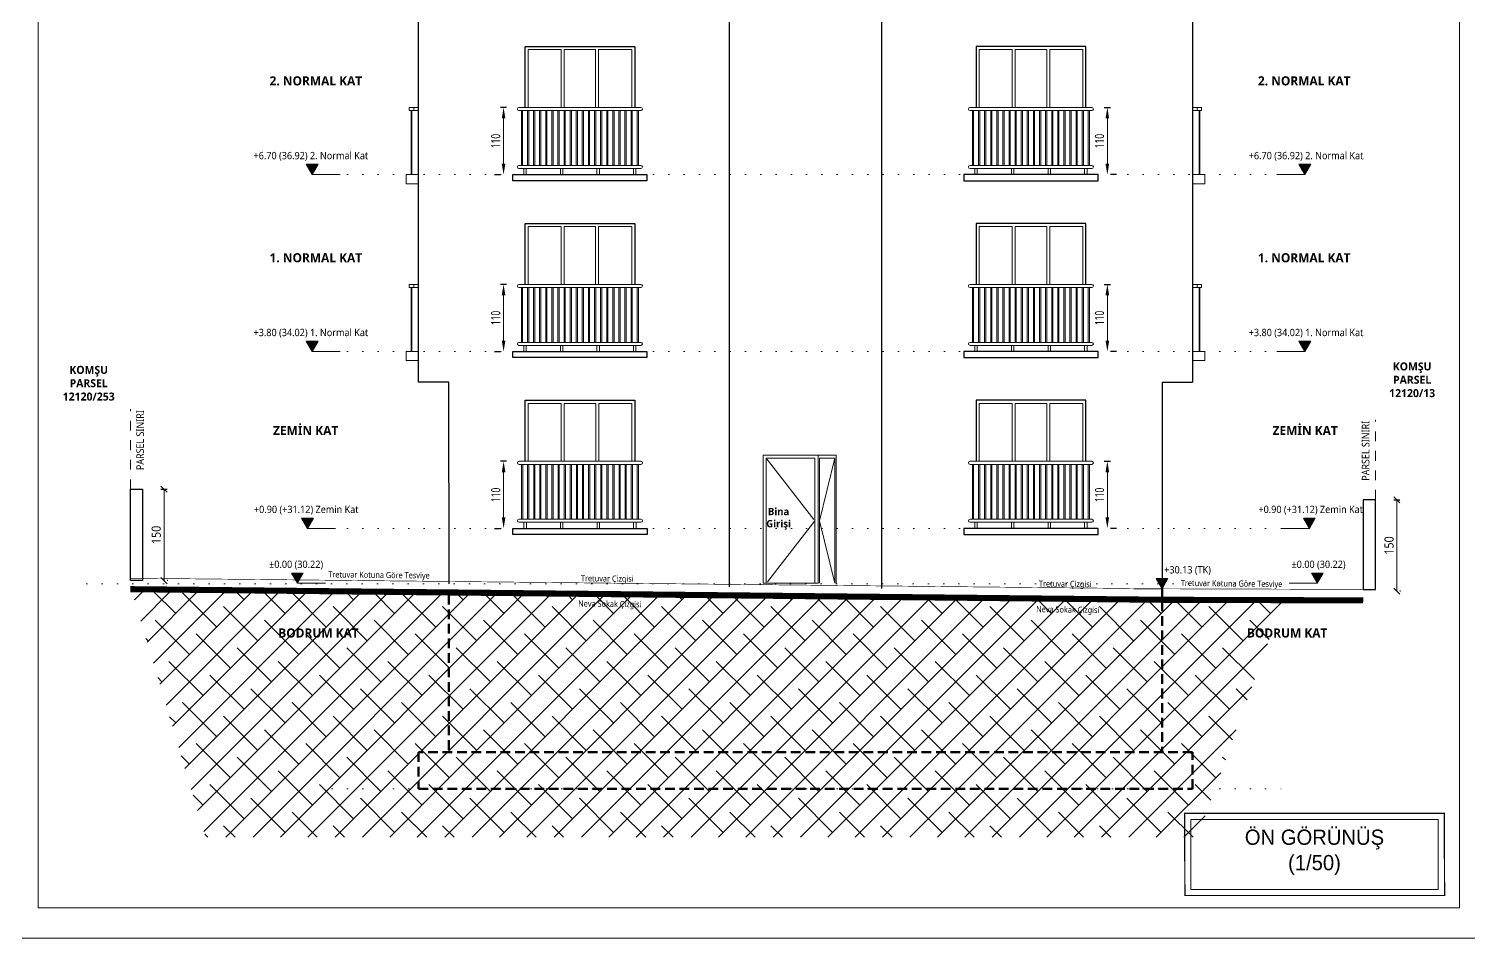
# Model space of a CAD drawing. Header units: metres. Extents: x 14968 to 56958, y -40276 to -31129.
# Drawn here: x 46344 to 48706, y -37376 to -35885 of the extents above; entities that cross this region are included whole.
import ezdxf
from ezdxf.enums import TextEntityAlignment as Align

# ---------------------------------------------------------------- set-up
doc = ezdxf.new("R2010")
doc.units = ezdxf.units.M
for name, pattern in [('DASHED2', [9.525, 6.35, -3.175]), ('DOT', [0.25, 0, -0.25]), ('HIDDEN2', [4.7625, 3.175, -1.5875]), ('JIS_02_1.2', [64.008, 32.004, -32.004])]:
    doc.linetypes.add(name, pattern=pattern)
doc.layers.get('0').update_dxf_attribs({"lineweight": 13})
doc.layers.get('Defpoints').update_dxf_attribs({"lineweight": 9})
for name, color, linetype, lineweight in [('A ANTET', 7, 'Continuous', 13), ('A DIŞ ZEMİN', 7, 'Continuous', 50), ('A DUVAR', 7, 'Continuous', 25), ('A DUVAR İZİ', 7, 'HIDDEN2', 50), ('A KORKULUK', 87, 'Continuous', 9), ('A KOT KESİT', 51, 'Continuous', 15), ('A PENCERE', 140, 'Continuous', 9), ('A TABİİ ZEMİN ÇİZGİSİ', 81, 'JIS_02_1.2', 9), ('A TOPRAK', 17, 'Continuous', 5), ('A YAZI', 7, 'Continuous', 13), ('A YAZI MALZEME', 131, 'Continuous', 9), ('A YAZI VAZ', 7, 'Continuous', 13), ('A ÖLÇÜ DIŞ', 31, 'Continuous', 13), ('A ÖLÇÜ KESİT', 31, 'Continuous', 9)]:
    doc.layers.add(name, color=color, linetype=linetype, lineweight=lineweight)
for name, color, linetype, lineweight, true_color in [('A KESİT DUVAR GÖRÜNÜŞ', 7, 'Continuous', 9, 0x848484), ('A KESİT KAPI GÖR', 7, 'Continuous', 9, 0x848484), ('A KOT KESİT KAT HİZASI', 7, 'DOT', 15, 0xffff7f)]:
    doc.layers.add(name, color=color, linetype=linetype, lineweight=lineweight, true_color=true_color)
doc.styles.add('HİB ARIAL 95', font='arial.ttf', dxfattribs={"width": 0.95})
doc.styles.add('HİB GENISO .9', font='GENISO.ttf', dxfattribs={"width": 0.9})
doc.styles.add('HİB Segoe Semibold', font='')
doc.styles.add('HİB Segoe Semilight .7', font='segoeuisl.ttf', dxfattribs={"width": 0.7})
doc.styles.add('HİB Segoe Semilight .95', font='segoeuisl.ttf', dxfattribs={"width": 0.9})
doc.styles.get('HİB Segoe Semibold').set_extended_font_data('Segoe UI Semibold')
doc.dimstyles.new('HİB', dxfattribs={"dimtxt": 12, "dimasz": 18, "dimexe": 5, "dimexo": 30, "dimgap": 5, "dimtad": 1, "dimdec": 0, "dimzin": 0, "dimdsep": 46, "dimtxsty": 'HİB GENISO .9', "dimblk": 'CLOSEDBLANK', "dimtsz": 5, "dimcen": 0.09, "dimclrd": 256, "dimclre": 256, "dimclrt": 256, "dimadec": 0, "dimazin": 0, "dimtfac": 1, "dimtdec": 4, "dimtix": 1, "dimtofl": 0, "dimtmove": 0, "dimatfit": 3, "dimfxl": 30, "dimfxlon": 1, "dimtvp": 1, "dimtolj": 1, "dimtzin": 0, "dimlwd": -1, "dimlwe": -3, "dimarcsym": 0})
doc.dimstyles.new('HİB New', dxfattribs={"dimtxt": 12, "dimasz": 18, "dimexe": 5, "dimexo": 30, "dimgap": 5, "dimtad": 1, "dimdec": 0, "dimzin": 0, "dimdsep": 46, "dimtxsty": 'HİB Segoe Semilight .7', "dimcen": 0.09, "dimclrd": 256, "dimclre": 256, "dimclrt": 256, "dimadec": 0, "dimazin": 0, "dimtfac": 1, "dimtdec": 4, "dimtix": 1, "dimtofl": 0, "dimtmove": 0, "dimatfit": 3, "dimfxl": 30, "dimfxlon": 1, "dimtvp": 1, "dimtolj": 1, "dimtzin": 0, "dimlwd": -1, "dimlwe": -3, "dimarcsym": 0})

# ---------------------------------------------------------------- blocks, each defined once
blk = doc.blocks.new('*D416')
at = {"layer": 'A ÖLÇÜ DIŞ', "lineweight": -3, "ltscale": 0.5}
for p, q in [((48108.5, -36014.1), (48118.5, -36014.1)), ((48128.5, -36124.1), (48118.5, -36124.1))]:
    blk.add_line(p, q, dxfattribs=at)
at = {"layer": 'A ÖLÇÜ DIŞ', "ltscale": 0.5}
blk.add_line((48113.5, -36106.1), (48113.5, -36032.1), dxfattribs=at)
at = {"layer": 'A ÖLÇÜ DIŞ'}
for points in [[(48116.5, -36032.1), (48110.5, -36032.1), (48113.5, -36014.1)], [(48110.5, -36106.1), (48116.5, -36106.1), (48113.5, -36124.1)]]:
    blk.add_solid(points, dxfattribs=at)
at = {"layer": 'Defpoints', "color": 0}
for p in [(48078.5, -36014.1), (48113.5, -36014.1), (48098.5, -36124.1)]:
    blk.add_point(p, dxfattribs=at)
at = {"layer": 'A ÖLÇÜ DIŞ', "ltscale": 0.5, "insert": (48100.7, -36069.1), "char_height": 15, "attachment_point": 5, "rotation": 90, "style": 'HİB Segoe Semilight .7'}
blk.add_mtext('\\A1;110', dxfattribs=at)
blk = doc.blocks.new('PENCERE 1')
at = {"layer": 'A DUVAR'}
blk.add_lwpolyline([(0, 100), (0, 200), (180, 200), (180, 100)], dxfattribs=at)
blk.add_lwpolyline([(-20, -10), (200, -10), (200, -20), (-20, -20)], close=True, dxfattribs=at)
at = {"layer": 'A KORKULUK'}
for p, q in [((190, 100), (-10, 100)), ((190, 95), (-10, 95)), ((190, 5), (-10, 5)), ((190, 0), (-10, 0))]:
    blk.add_line(p, q, dxfattribs=at)
for points in [[(-4, 95), (-4, 5), (-6, 5), (-6, 95)], [(4, 95), (4, 5), (6, 5), (6, 95)], [(14, 95), (14, 5), (16, 5), (16, 95)], [(24, 95), (24, 5), (26, 5), (26, 95)], [(34, 95), (34, 5), (36, 5), (36, 95)], [(44, 95), (44, 5), (46, 5), (46, 95)], [(54, 95), (54, 5), (56, 5), (56, 95)], [(64, 95), (64, 5), (66, 5), (66, 95)], [(74, 95), (74, 5), (76, 5), (76, 95)], [(84, 95), (84, 5), (86, 5), (86, 95)], [(96, 95), (96, 5), (94, 5), (94, 95)], [(106, 95), (106, 5), (104, 5), (104, 95)], [(116, 95), (116, 5), (114, 5), (114, 95)], [(126, 95), (126, 5), (124, 5), (124, 95)], [(136, 95), (136, 5), (134, 5), (134, 95)], [(146, 95), (146, 5), (144, 5), (144, 95)], [(156, 95), (156, 5), (154, 5), (154, 95)], [(166, 95), (166, 5), (164, 5), (164, 95)], [(176, 95), (176, 5), (174, 5), (174, 95)], [(184, 95), (184, 5), (186, 5), (186, 95)], [(2, 0), (2, -10), (-2, -10), (-2, 0)], [(62, 0), (62, -10), (58, -10), (58, 0)], [(122, 0), (122, -10), (118, -10), (118, 0)], [(182, 0), (182, -10), (178, -10), (178, 0)]]:
    blk.add_lwpolyline(points, close=True, dxfattribs=at)
for centre, start, end in [((-10, 97.5), 90, 270), ((190, 97.5), 270, 90), ((-10, 2.5), 90, 270), ((190, 2.5), 270, 90)]:
    blk.add_arc(centre, 2.5, start, end, dxfattribs=at)
at = {"layer": 'A PENCERE'}
for points in [[(5, 100), (5, 195), (59.2, 195), (59.2, 100)], [(64.2, 100), (64.2, 195), (115.8, 195), (115.8, 100)], [(120.8, 100), (120.8, 195), (175, 195), (175, 100)]]:
    blk.add_lwpolyline(points, dxfattribs=at)
blk = doc.blocks.new('KOT KESİT')
at = {"layer": 'A KOT KESİT', "transparency": 33554687}
h = blk.add_hatch(color=256, dxfattribs=at)
h.dxf.hatch_style = 1
h.paths.add_polyline_path([(9.7, 16.9), (-9.7, 16.9), (0, 0)])
at = {"layer": 'A KOT KESİT'}
blk.add_line((0, 0), (46.1, 0), dxfattribs=at)
blk.add_lwpolyline([(9.7, 16.9), (-9.7, 16.9), (0, 0)], close=True, dxfattribs=at)
at = {"layer": 'A KOT KESİT', "ltscale": 100, "transparency": 33554687, "style": 'HİB Segoe Semilight .95', "width": 0.95}
blk.add_attdef('YAZI', text='', height=12, dxfattribs=at).set_placement((-2.1, 25.2), align=Align.CENTER)
blk = doc.blocks.new('*D724')
at = {"layer": 'A ÖLÇÜ KESİT', "lineweight": -3, "ltscale": 0.5}
for p, q in [((48583.3, -36657.1), (48593.5, -36657.1)), ((48594.7, -36807.1), (48593.5, -36807.1))]:
    blk.add_line(p, q, dxfattribs=at)
at = {"layer": 'A ÖLÇÜ KESİT', "ltscale": 0.5}
for p, q in [((48593.5, -36662.1), (48583.5, -36652.1)), ((48588.5, -36807.1), (48588.5, -36657.1)), ((48583.5, -36802.1), (48593.5, -36812.1))]:
    blk.add_line(p, q, dxfattribs=at)
at = {"layer": 'Defpoints', "color": 0}
for p in [(48553.3, -36657.1), (48588.5, -36657.1), (48564.7, -36807.1)]:
    blk.add_point(p, dxfattribs=at)
at = {"layer": 'A ÖLÇÜ KESİT', "ltscale": 0.5, "insert": (48575.7, -36732.1), "char_height": 15, "attachment_point": 5, "rotation": 90, "style": 'HİB Segoe Semilight .95'}
blk.add_mtext('\\A1;150', dxfattribs=at)
blk = doc.blocks.new('_ClosedBlank')
at = {"color": 0, "linetype": 'ByBlock', "lineweight": -2}
for p, q in [((-1, 0.166667), (0, 0)), ((-1, 0.166667), (-1, -0.166667)), ((0, 0), (-1, -0.166667))]:
    blk.add_line(p, q, dxfattribs=at)
blk = doc.blocks.new('*D415')
at = {"layer": 'A ÖLÇÜ DIŞ', "lineweight": -3, "ltscale": 0.5}
for p, q in [((48108.5, -36304.1), (48118.5, -36304.1)), ((48128.5, -36414.1), (48118.5, -36414.1))]:
    blk.add_line(p, q, dxfattribs=at)
at = {"layer": 'A ÖLÇÜ DIŞ', "ltscale": 0.5}
blk.add_line((48113.5, -36396.1), (48113.5, -36322.1), dxfattribs=at)
at = {"layer": 'A ÖLÇÜ DIŞ'}
for points in [[(48116.5, -36322.1), (48110.5, -36322.1), (48113.5, -36304.1)], [(48110.5, -36396.1), (48116.5, -36396.1), (48113.5, -36414.1)]]:
    blk.add_solid(points, dxfattribs=at)
at = {"layer": 'Defpoints', "color": 0}
for p in [(48078.5, -36304.1), (48113.5, -36304.1), (48098.5, -36414.1)]:
    blk.add_point(p, dxfattribs=at)
at = {"layer": 'A ÖLÇÜ DIŞ', "ltscale": 0.5, "insert": (48100.7, -36359.1), "char_height": 15, "attachment_point": 5, "rotation": 90, "style": 'HİB Segoe Semilight .7'}
blk.add_mtext('\\A1;110', dxfattribs=at)
blk = doc.blocks.new('*D414')
at = {"layer": 'A ÖLÇÜ DIŞ', "lineweight": -3, "ltscale": 0.5}
for p, q in [((48108.5, -36594.1), (48118.5, -36594.1)), ((48128.5, -36704.1), (48118.5, -36704.1))]:
    blk.add_line(p, q, dxfattribs=at)
at = {"layer": 'A ÖLÇÜ DIŞ', "ltscale": 0.5}
blk.add_line((48113.5, -36686.1), (48113.5, -36612.1), dxfattribs=at)
at = {"layer": 'A ÖLÇÜ DIŞ'}
for points in [[(48116.5, -36612.1), (48110.5, -36612.1), (48113.5, -36594.1)], [(48110.5, -36686.1), (48116.5, -36686.1), (48113.5, -36704.1)]]:
    blk.add_solid(points, dxfattribs=at)
at = {"layer": 'Defpoints', "color": 0}
for p in [(48078.5, -36594.1), (48113.5, -36594.1), (48098.5, -36704.1)]:
    blk.add_point(p, dxfattribs=at)
at = {"layer": 'A ÖLÇÜ DIŞ', "ltscale": 0.5, "insert": (48100.7, -36649.1), "char_height": 15, "attachment_point": 5, "rotation": 90, "style": 'HİB Segoe Semilight .7'}
blk.add_mtext('\\A1;110', dxfattribs=at)
blk = doc.blocks.new('*D410')
at = {"layer": 'A ÖLÇÜ DIŞ', "lineweight": -3, "ltscale": 0.5}
for p, q in [((47127.9, -36014.1), (47118, -36014.1)), ((47107.9, -36124.1), (47118, -36124.1))]:
    blk.add_line(p, q, dxfattribs=at)
at = {"layer": 'A ÖLÇÜ DIŞ', "ltscale": 0.5}
blk.add_line((47123, -36106.1), (47123, -36032.1), dxfattribs=at)
at = {"layer": 'A ÖLÇÜ DIŞ'}
for points in [[(47126, -36032.1), (47120, -36032.1), (47123, -36014.1)], [(47120, -36106.1), (47126, -36106.1), (47123, -36124.1)]]:
    blk.add_solid(points, dxfattribs=at)
at = {"layer": 'Defpoints', "color": 0}
for p in [(47123, -36014.1), (47157.9, -36014.1), (47137.9, -36124.1)]:
    blk.add_point(p, dxfattribs=at)
at = {"layer": 'A ÖLÇÜ DIŞ', "ltscale": 0.5, "insert": (47110.2, -36069.1), "char_height": 15, "attachment_point": 5, "rotation": 90, "style": 'HİB Segoe Semilight .7'}
blk.add_mtext('\\A1;110', dxfattribs=at)
blk = doc.blocks.new('*D409')
at = {"layer": 'A ÖLÇÜ DIŞ', "lineweight": -3, "ltscale": 0.5}
for p, q in [((47127.9, -36304.1), (47118, -36304.1)), ((47107.9, -36414.1), (47118, -36414.1))]:
    blk.add_line(p, q, dxfattribs=at)
at = {"layer": 'A ÖLÇÜ DIŞ', "ltscale": 0.5}
blk.add_line((47123, -36396.1), (47123, -36322.1), dxfattribs=at)
at = {"layer": 'A ÖLÇÜ DIŞ'}
for points in [[(47126, -36322.1), (47120, -36322.1), (47123, -36304.1)], [(47120, -36396.1), (47126, -36396.1), (47123, -36414.1)]]:
    blk.add_solid(points, dxfattribs=at)
at = {"layer": 'Defpoints', "color": 0}
for p in [(47123, -36304.1), (47157.9, -36304.1), (47137.9, -36414.1)]:
    blk.add_point(p, dxfattribs=at)
at = {"layer": 'A ÖLÇÜ DIŞ', "ltscale": 0.5, "insert": (47110.2, -36359.1), "char_height": 15, "attachment_point": 5, "rotation": 90, "style": 'HİB Segoe Semilight .7'}
blk.add_mtext('\\A1;110', dxfattribs=at)
blk = doc.blocks.new('*D408')
at = {"layer": 'A ÖLÇÜ DIŞ', "lineweight": -3, "ltscale": 0.5}
for p, q in [((47128, -36594.1), (47118.1, -36594.1)), ((47108, -36704.1), (47118.1, -36704.1))]:
    blk.add_line(p, q, dxfattribs=at)
at = {"layer": 'A ÖLÇÜ DIŞ', "ltscale": 0.5}
blk.add_line((47123.1, -36686.1), (47123.1, -36612.1), dxfattribs=at)
at = {"layer": 'A ÖLÇÜ DIŞ'}
for points in [[(47126.1, -36612.1), (47120.1, -36612.1), (47123.1, -36594.1)], [(47120.1, -36686.1), (47126.1, -36686.1), (47123.1, -36704.1)]]:
    blk.add_solid(points, dxfattribs=at)
at = {"layer": 'Defpoints', "color": 0}
for p in [(47123.1, -36594.1), (47158, -36594.1), (47138, -36704.1)]:
    blk.add_point(p, dxfattribs=at)
at = {"layer": 'A ÖLÇÜ DIŞ', "ltscale": 0.5, "insert": (47110.3, -36649.1), "char_height": 15, "attachment_point": 5, "rotation": 90, "style": 'HİB Segoe Semilight .7'}
blk.add_mtext('\\A1;110', dxfattribs=at)
blk = doc.blocks.new('*D739')
at = {"layer": 'A ÖLÇÜ KESİT', "lineweight": -3, "ltscale": 0.5}
for p, q in [((46560.8, -36639.7), (46571, -36639.7)), ((46572.2, -36789.7), (46571, -36789.7))]:
    blk.add_line(p, q, dxfattribs=at)
at = {"layer": 'A ÖLÇÜ KESİT', "ltscale": 0.5}
for p, q in [((46571, -36644.7), (46561, -36634.7)), ((46566, -36789.7), (46566, -36639.7)), ((46561, -36784.7), (46571, -36794.7))]:
    blk.add_line(p, q, dxfattribs=at)
at = {"layer": 'Defpoints', "color": 0}
for p in [(46530.8, -36639.7), (46566, -36639.7), (46542.2, -36789.7)]:
    blk.add_point(p, dxfattribs=at)
at = {"layer": 'A ÖLÇÜ KESİT', "ltscale": 0.5, "insert": (46553.2, -36714.7), "char_height": 15, "attachment_point": 5, "rotation": 90, "style": 'HİB Segoe Semilight .95'}
blk.add_mtext('\\A1;150', dxfattribs=at)
blk = doc.blocks.new('GİRİŞ KAPISI GÖR')
at = {"layer": 'A KESİT KAPI GÖR'}
for p, q in [((120, 210), (90, 210)), ((90, 210), (90, 0)), ((117.5, 205), (92.5, 205)), ((92.5, 205), (92.5, 0)), ((117.5, 0), (117.5, 205)), ((120, 0), (120, 210))]:
    blk.add_line(p, q, dxfattribs=at)
at = {"layer": 'A KESİT KAPI GÖR', "linetype": 'DASHED2', "ltscale": 20}
for p, q in [((117.5, 205), (92.5, 102.5)), ((92.5, 102.5), (117.5, 0))]:
    blk.add_line(p, q, dxfattribs=at)
at = {"layer": 'A KESİT KAPI GÖR'}
for points in [[(10, 0), (0, 0), (0, 210), (90, 210), (90, 0), (14.6, 0)], [(5, 0), (5, 205), (85, 205), (85, 0), (5, 0)]]:
    blk.add_lwpolyline(points, dxfattribs=at)
at = {"layer": 'A KESİT KAPI GÖR', "linetype": 'DASHED2', "ltscale": 20}
blk.add_lwpolyline([(5, 205), (85, 102.5), (5, 0)], dxfattribs=at)

msp = doc.modelspace()

# ---------------------------------------------------------------- hatches: boundary and pattern name
at = {"layer": 'A TOPRAK', "ltscale": 0.5, "transparency": 33554687}
h = msp.add_hatch(dxfattribs=at)
h.set_pattern_fill('ANSI38-METRIC', color=256, scale=10)
h.set_pattern_definition([(45, (0, -2), (-22.45064, 22.45064), []), (135, (0, -2), (-67.351921, 22.45064), [79.375, -47.625])])
h.paths.add_polyline_path([(46512.9, -36806.4), (46634.3, -37210.4), (48261.1, -37210.4), (48401.3, -36824.4)])

# ---------------------------------------------------------------- linework, layer by layer
at = {"layer": 'A ANTET'}
msp.add_lwpolyline([(28638.9, -34475.9), (56958.3, -34475.9), (56958.3, -37375.9), (28638.9, -37375.9)], close=True, dxfattribs=at)
at = {"layer": 'A ANTET', "linetype": 'ByBlock', "ltscale": 100}
msp.add_lwpolyline([(48240.8, -37305.9, 2.02, 2.02, 0), (48666.8, -37305.9, 2.02, 2.02, 0), (48666.2, -37171.2, 2.02, 2.02, 0), (48240.2, -37171.2, 2.02, 2.02, 0)], format="xyseb", close=True, dxfattribs=at)
msp.add_lwpolyline([(48250.3, -37181.3), (48656.3, -37181.3), (48656.3, -37295.8), (48250.3, -37295.8)], close=True, dxfattribs=at)
at = {"layer": 'A DIŞ ZEMİN', "ltscale": 0.5}
msp.add_lwpolyline([(46510.8, -36785.7, 1, 1, 0), (48203.2, -36803.1, 1, 1, 0), (48533.3, -36804.1, 0, 0, 0)], format="xyseb", dxfattribs=at)
at = {"layer": 'A DIŞ ZEMİN', "ltscale": 0.5, "const_width": 10}
msp.add_lwpolyline([(46510.8, -36803.7), (48203.1, -36821.1), (48533.2, -36822.1)], dxfattribs=at)
at = {"layer": 'A DUVAR', "ltscale": 0.5}
for p, q in [((46983.2, -36464.1), (46983.2, -34979.1)), ((47493.2, -34979.1), (47493.2, -36799.8)), ((47743.2, -34979.1), (47743.2, -36802.4)), ((48253.2, -34979.1), (48253.2, -36464.1)), ((47033.3, -36464.1), (46983.2, -36464.1)), ((47034, -36795.1), (47033.3, -36464.1)), ((48203.2, -36464.1), (48253.2, -36464.1)), ((48203.2, -36464.1), (48203.2, -36807.1))]:
    msp.add_line(p, q, dxfattribs=at)
at = {"layer": 'A DUVAR'}
for points in [[(46510.8, -36639.7), (46530.8, -36639.7), (46530.8, -36789.7), (46510.8, -36789.7)], [(48553.3, -36657.1), (48533.3, -36657.1), (48533.3, -36804.1), (48553.3, -36804.1)]]:
    msp.add_lwpolyline(points, close=True, dxfattribs=at)
at = {"layer": 'A DUVAR İZİ', "ltscale": 5}
for p, q in [((47033.2, -36813.1), (47033.2, -37071.1)), ((48203.2, -36800.1), (48203.2, -37071.1))]:
    msp.add_line(p, q, dxfattribs=at)
msp.add_lwpolyline([(46983.2, -37131.1), (48253.2, -37131.1), (48253.2, -37071.1), (46983.2, -37071.1)], close=True, dxfattribs=at)
at = {"layer": 'A KESİT DUVAR GÖRÜNÜŞ', "ltscale": 0.5}
for points in [[(46983.2, -36124.1), (46963.2, -36124.1), (46963.2, -36139.1), (46983.2, -36139.1)], [(48253.2, -36124.1), (48273.2, -36124.1), (48273.2, -36139.1), (48253.2, -36139.1)], [(46983.2, -36414.1), (46963.2, -36414.1), (46963.2, -36429.1), (46983.2, -36429.1)], [(48253.2, -36414.1), (48273.2, -36414.1), (48273.2, -36429.1), (48253.2, -36429.1)]]:
    msp.add_lwpolyline(points, dxfattribs=at)
at = {"layer": 'A KORKULUK', "ltscale": 0.5}
for p, q in [((46975.7, -36014.1), (46983.2, -36014.1)), ((46975.7, -36019.1), (46983.2, -36019.1)), ((48260.7, -36014.1), (48253.2, -36014.1)), ((48260.7, -36019.1), (48253.2, -36019.1)), ((46975.7, -36304.1), (46983.2, -36304.1)), ((46975.7, -36309.1), (46983.2, -36309.1)), ((48260.7, -36304.1), (48253.2, -36304.1)), ((48260.7, -36309.1), (48253.2, -36309.1))]:
    msp.add_line(p, q, dxfattribs=at)
for points in [[(46968.2, -36014.1), (46975.7, -36014.1), (46975.7, -36019.1), (46968.2, -36019.1)], [(46971.5, -36019.1), (46971.5, -36124.1), (46972.5, -36124.1), (46972.5, -36019.1)], [(48268.2, -36014.1), (48260.7, -36014.1), (48260.7, -36019.1), (48268.2, -36019.1)], [(48265, -36019.1), (48265, -36124.1), (48264, -36124.1), (48264, -36019.1)], [(46968.2, -36304.1), (46975.7, -36304.1), (46975.7, -36309.1), (46968.2, -36309.1)], [(46971.5, -36309.1), (46971.5, -36414.1), (46972.5, -36414.1), (46972.5, -36309.1)], [(48268.2, -36304.1), (48260.7, -36304.1), (48260.7, -36309.1), (48268.2, -36309.1)], [(48265, -36309.1), (48265, -36414.1), (48264, -36414.1), (48264, -36309.1)]]:
    msp.add_lwpolyline(points, close=True, dxfattribs=at)
at = {"layer": 'A KOT KESİT KAT HİZASI', "ltscale": 100}
for p, q in [((46842.1, -36124.1), (48399.8, -36124.1)), ((46842.1, -36414.1), (48399.8, -36414.1)), ((46842.1, -36704.1), (48399.8, -36704.1)), ((46439.4, -36795.1), (48399.8, -36795.1)), ((46842.1, -37131.1), (48399.8, -37131.1))]:
    msp.add_line(p, q, dxfattribs=at)
at = {"layer": 'A TABİİ ZEMİN ÇİZGİSİ', "ltscale": 0.5}
for p, q in [((46510.8, -36639.7), (46510.8, -36508.7)), ((48553.3, -36657.1), (48553.3, -36526.1))]:
    msp.add_line(p, q, dxfattribs=at)
at = {"layer": 'A YAZI VAZ', "ltscale": 0.5}
msp.add_lwpolyline([(46359.3, -34525.9), (48691, -34525.9), (48691, -37325.9), (46359.3, -37325.9)], close=True, dxfattribs=at)

# ---------------------------------------------------------------- block references
at = {"layer": 'A KESİT KAPI GÖR', "ltscale": 0.5}
msp.add_blockref('GİRİŞ KAPISI GÖR', (47548.9, -36794.1), dxfattribs=at)
at = {"layer": 'A KOT KESİT'}
for p, values in [((46809, -36124.1), {'YAZI': '+6.70 (36.92) 2. Normal Kat'}), ((46809, -36414.1), {'YAZI': '+3.80 (34.02) 1. Normal Kat'}), ((46801.4, -36704.1), {'YAZI': '+0.90 (+31.12) Zemin Kat'}), ((46784.8, -36794.1), {'YAZI': '%%P0.00 (30.22)'})]:
    msp.add_blockref('KOT KESİT', p, dxfattribs=at).add_auto_attribs(values)
ref = msp.add_blockref('KOT KESİT', (48437.4, -36124.1), dxfattribs=dict(at, xscale=-1))
ref.add_attrib('YAZI', '+6.70 (36.92) 2. Normal Kat', dxfattribs={"ltscale": 100, "transparency": 33554687, "height": 12, "style": 'HİB Segoe Semilight .95', "width": 0.95}).set_placement((48439.5, -36098.9), align=Align.CENTER)
ref = msp.add_blockref('KOT KESİT', (48437.4, -36414.1), dxfattribs=dict(at, xscale=-1))
ref.add_attrib('YAZI', '+3.80 (34.02) 1. Normal Kat', dxfattribs={"ltscale": 100, "transparency": 33554687, "height": 12, "style": 'HİB Segoe Semilight .95', "width": 0.95}).set_placement((48439.5, -36388.9), align=Align.CENTER)
ref = msp.add_blockref('KOT KESİT', (48445, -36704.1), dxfattribs=dict(at, xscale=-1))
ref.add_attrib('YAZI', '+0.90 (+31.12) Zemin Kat', dxfattribs={"ltscale": 100, "transparency": 33554687, "height": 12, "style": 'HİB Segoe Semilight .95', "width": 0.95}).set_placement((48447.1, -36678.9), align=Align.CENTER)
ref = msp.add_blockref('KOT KESİT', (48203.2, -36803.1), dxfattribs=dict(at, xscale=-1))
ref.add_attrib('YAZI', '+30.13 (TK)', dxfattribs={"ltscale": 100, "transparency": 33554687, "height": 12, "style": 'HİB Segoe Semilight .95', "width": 0.95}).set_placement((48245.1, -36777.9), align=Align.CENTER)
ref = msp.add_blockref('KOT KESİT', (48457.9, -36794.1), dxfattribs=dict(at, xscale=-1))
ref.add_attrib('YAZI', '%%P0.00 (30.22)', dxfattribs={"ltscale": 100, "transparency": 33554687, "height": 12, "style": 'HİB Segoe Semilight .95', "width": 0.95}).set_placement((48460, -36768.9), align=Align.CENTER)
at = {"layer": 'A YAZI MALZEME', "ltscale": 0.5}
for p in [(47158.2, -36114.1), (47158.2, -36404.1), (47158.4, -36694.1)]:
    msp.add_blockref('PENCERE 1', p, dxfattribs=at)
at = {"layer": 'A YAZI MALZEME', "ltscale": 0.5, "xscale": -1}
for p in [(48078.2, -36114.1), (48078.2, -36404.1), (48078.2, -36694.1)]:
    msp.add_blockref('PENCERE 1', p, dxfattribs=at)

# ---------------------------------------------------------------- texts
at = {"layer": 'A ANTET', "linetype": 'ByBlock', "ltscale": 100, "insert": (48453.3, -37234.9), "char_height": 25, "width": 406, "attachment_point": 5, "style": 'HİB ARIAL 95'}
msp.add_mtext('ÖN GÖRÜNÜŞ\\P(1/50)', dxfattribs=at)
at = {"layer": 'A YAZI', "ltscale": 100, "style": 'HİB Segoe Semibold'}
for s, insert, char_height, width, attachment_point in [('\\pxi-3,l4,qc,t4;2. NORMAL KAT', (46940.5, -35962.9), 15, 265.894, 3), ('\\pxi-3,l4,qc,t4;2. NORMAL KAT', (48296, -35962.9), 15, 265.894, 1), ('\\pxi-3,l4,qc,t4;1. NORMAL KAT', (46940.5, -36252.9), 15, 265.894, 3), ('\\pxi-3,l4,qc,t4;1. NORMAL KAT', (48296, -36252.9), 15, 265.894, 1), ('\\pxqc;KOMŞU\\PPARSEL\\P12120/13', (48599.1, -36432), 13.125, 28.908, 1), ('\\pxqc;KOMŞU\\PPARSEL\\P12120/253', (46358.1, -36437.6), 13.125, 168.664, 1), ('\\pxqc;ZEMİN KAT', (46910.8, -36536.1), 15, 224.885, 3), ('\\pxqc;ZEMİN KAT', (48325.6, -36536.1), 15, 224.885, 1), ('\\pxi-3,l4,t4;Bina\\PGirişi', (47568.2, -36670.4), 12, 74.17, 2), ('\\pxqc;BODRUM KAT', (46706.9, -36868), 15, 224.885, 1), ('\\pxqc;BODRUM KAT', (48296, -36868), 15, 224.885, 1)]:
    msp.add_mtext(s, dxfattribs=dict(at, insert=insert, char_height=char_height, width=width, attachment_point=attachment_point))
at = {"layer": 'A YAZI', "ltscale": 0.5, "char_height": 12.5, "width": 160.632, "rotation": 90, "style": 'HİB Segoe Semilight .95'}
for insert, attachment_point in [((46520.5, -36639.7), 1), ((48543.6, -36657.1), 7)]:
    msp.add_mtext('\\pxqc;PARSEL SINIRI', dxfattribs=dict(at, insert=insert, attachment_point=attachment_point))
at = {"layer": 'A YAZI', "ltscale": 100, "char_height": 10, "width": 194.182, "attachment_point": 1, "style": 'HİB Segoe Semilight .95'}
for s, insert, rotation in [('\\pxqc;Tretuvar Kotuna Göre Tesviye', (46821.6, -36774.3), 359.396), ('\\pxqc;Tretuvar Çizgisi', (47196.1, -36780.2), 359.396), ('\\pxqc;Tretuvar Çizgisi', (47947.5, -36788.9), 359.396), ('\\pxqc;Tretuvar Kotuna Göre Tesviye', (48220.3, -36788.3), 359.396), ('\\pxqc;Neva Sokak Çizgisi', (47200.3, -36821.5), 359.2344), ('\\pxqc;Neva Sokak Çizgisi', (47951.6, -36830.8), 359.2344)]:
    msp.add_mtext(s, dxfattribs=dict(at, insert=insert, rotation=rotation))

# ---------------------------------------------------------------- dimensions: what is measured, and where the dimension line sits
at = {"layer": 'A ÖLÇÜ DIŞ', "ltscale": 0.5}
for base, p1, p2, picture, middle in [((47123, -36014.1), (47137.9, -36124.1), (47157.9, -36014.1), '*D410', (47110.2, -36069.1)), ((48113.5, -36014.1), (48098.5, -36124.1), (48078.5, -36014.1), '*D416', (48100.7, -36069.1)), ((47123, -36304.1), (47137.9, -36414.1), (47157.9, -36304.1), '*D409', (47110.2, -36359.1)), ((48113.5, -36304.1), (48098.5, -36414.1), (48078.5, -36304.1), '*D415', (48100.7, -36359.1)), ((47123.1, -36594.1), (47138, -36704.1), (47158, -36594.1), '*D408', (47110.3, -36649.1)), ((48113.5, -36594.1), (48098.5, -36704.1), (48078.5, -36594.1), '*D414', (48100.7, -36649.1))]:
    dim = msp.add_linear_dim(base=base, p1=p1, p2=p2, angle=90, dimstyle='HİB New', override={"dimtxt": 15}, dxfattribs=at)
    dim.commit()
    dim.dimension.update_dxf_attribs({"geometry": picture, "text_midpoint": middle})
at = {"layer": 'A ÖLÇÜ KESİT', "ltscale": 0.5}
for base, p1, p2, picture, middle in [((46566, -36639.7), (46542.2, -36789.7), (46530.8, -36639.7), '*D739', (46553.2, -36714.7)), ((48588.5, -36657.1), (48564.7, -36807.1), (48553.3, -36657.1), '*D724', (48575.7, -36732.1))]:
    dim = msp.add_linear_dim(base=base, p1=p1, p2=p2, angle=90, dimstyle='HİB', override={"dimtxt": 15, "dimtxsty": 'HİB Segoe Semilight .95'}, dxfattribs=at)
    dim.commit()
    dim.dimension.update_dxf_attribs({"geometry": picture, "text_midpoint": middle})

doc.saveas('drawing.dxf')
